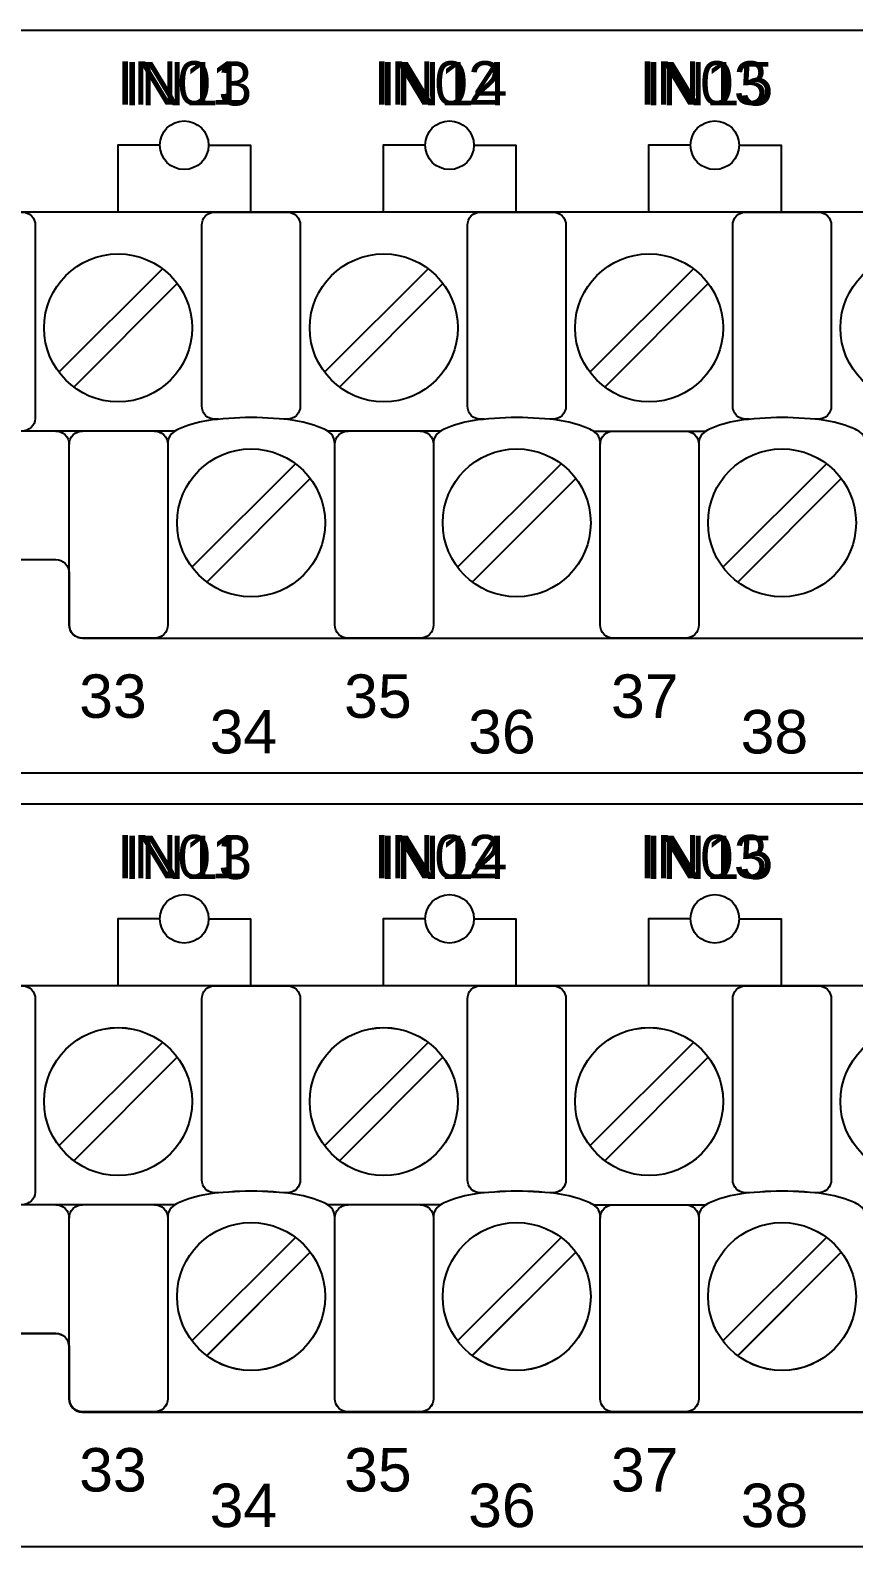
# Model space of a CAD drawing. Extents: x 1 to 47, y 1 to 34.6.
# Drawn here: x 38.675 to 40.537, y 9.106 to 12.536 of the extents above; entities that cross this region are included whole.
import ezdxf

# ---------------------------------------------------------------- set-up
doc = ezdxf.new("R2010")
doc.units = 0
doc.header["$MEASUREMENT"] = 0
for name, color, linetype in [('10_0______DWG_', 7, 'CONTINUOUS'), ('8_1__2___8__OPTOISOLATED_I', 7, 'CONTINUOUS'), ('8_2__7___8__OPTOISOLATED_I', 7, 'CONTINUOUS'), ('8_3__C___18__COMMON____6__', 7, 'CONTINUOUS'), ('8_4__D___18__COMMON____6__', 7, 'CONTINUOUS'), ('8_5__E___8__OPTOISOLATED_I', 7, 'CONTINUOUS'), ('8_6__4___18__COMMON____6__', 7, 'CONTINUOUS'), ('8_7__8___8__OPTOISOLATED_I', 7, 'CONTINUOUS'), ('9_1__0__EMPTY_IO_BOARD_POS', 7, 'CONTINUOUS'), ('9_2__2___8__OPTOISOLATED_I', 7, 'CONTINUOUS'), ('9_3__7___8__OPTOISOLATED_I', 7, 'CONTINUOUS'), ('9_4__C___18__COMMON____6__', 7, 'CONTINUOUS'), ('9_5__D___18__COMMON____6__', 7, 'CONTINUOUS'), ('9_6__E___8__OPTOISOLATED_I', 7, 'CONTINUOUS'), ('9_7__4___18__COMMON____6__', 7, 'CONTINUOUS'), ('9_8__8___8__OPTOISOLATED_I', 7, 'CONTINUOUS')]:
    doc.layers.add(name, color=color, linetype=linetype)
doc.styles.add('ARIAL', font='arial.ttf')

msp = doc.modelspace()

# ---------------------------------------------------------------- linework, layer by layer
at = {"layer": '10_0______DWG_'}
for points in [[(27.2942, 12.5363), (43.9545, 12.5363, -0.468367), (44.0044, 12.4763), (44.0044, 10.9063, -0.414132), (43.9545, 10.8563), (27.2942, 10.8563, -0.414214), (27.2442, 10.9063), (27.2442, 12.4863, -0.414287)], [(38.763, 11.3092), (38.763, 11.1912, 0.414213), (38.793, 11.1612), (43.7748, 11.1611, 0.414214), (43.8048, 11.1911), (43.8048, 11.5042), (43.8957, 11.7489, 0.480048), (43.7507, 11.9471), (43.5165, 11.9471, -0.414214), (43.4865, 11.9771), (43.4865, 12.0953, 0.414212), (43.4565, 12.1253), (43.4565, 12.1253), (38.4754, 12.1253, 0.414215), (38.4454, 12.0954), (38.4455, 11.7825), (38.3546, 11.5377, 0.47859), (38.4996, 11.3392), (38.733, 11.3392, -0.414214)], [(27.2942, 10.7863), (43.9545, 10.7863, -0.468367), (44.0044, 10.7263), (44.0044, 9.1563, -0.414132), (43.9545, 9.1063), (27.2942, 9.1063, -0.414214), (27.2442, 9.1563), (27.2442, 10.7363, -0.414287)]]:
    msp.add_lwpolyline(points, format="xyb", close=True, dxfattribs=at)
for points in [[(39.0023, 11.6299), (38.6442, 11.6299), (38.4583, 11.7197, -0.241986), (38.4454, 11.7396), (38.4454, 12.0953, -0.422157), (38.4721, 12.1252), (38.6564, 12.1253, -0.414214), (38.6864, 12.0953), (38.6864, 11.6582, -0.390527), (38.6564, 11.6299)], [(39.1007, 11.6566), (39.0928, 11.6566, -0.414214), (39.0628, 11.6866), (39.0628, 12.0953, -0.414214), (39.0928, 12.1253), (39.2557, 12.1253, -0.414214), (39.2857, 12.0953), (39.2857, 11.6866, -0.414214), (39.2557, 11.6566), (39.2488, 11.6566)], [(39.7015, 11.6566), (39.6936, 11.6566, -0.414214), (39.6636, 11.6866), (39.6636, 12.0953, -0.414214), (39.6936, 12.1253), (39.8564, 12.1253, -0.414214), (39.8864, 12.0953), (39.8864, 11.6866, -0.414214), (39.8564, 11.6566), (39.8496, 11.6566)], [(40.3015, 11.6566), (40.2936, 11.6566, -0.414214), (40.2636, 11.6866), (40.2636, 12.0953, -0.414214), (40.2936, 12.1253), (40.4564, 12.1253, -0.414214), (40.4864, 12.0953), (40.4864, 11.6866, -0.414214), (40.4564, 11.6566), (40.4496, 11.6566)], [(38.733, 11.6299, -0.414214), (38.763, 11.5999)], [(38.9558, 11.6299, -0.414214), (38.9858, 11.5999), (38.9858, 11.1912, -0.414214), (38.9558, 11.1612), (38.793, 11.1612, -0.414214), (38.763, 11.1912), (38.763, 11.5999, -0.414214), (38.793, 11.6299)], [(39.3637, 11.5999, 0.191033), (39.3552, 11.6238, 0.081668), (39.3396, 11.634, 0.0591), (39.2759, 11.6533, 0.034646), (39.1744, 11.6604, 0.03436), (39.0737, 11.6533, 0.0591), (39.01, 11.634, 0.081668), (38.9943, 11.6238, 0.191033), (38.9858, 11.5999)], [(39.5566, 11.6299, -0.414214), (39.5866, 11.5999), (39.5866, 11.1912, -0.414214), (39.5566, 11.1612), (39.3937, 11.1612, -0.414214), (39.3637, 11.1912), (39.3637, 11.5999, -0.414214), (39.3937, 11.6299)], [(39.9645, 11.5999, 0.191033), (39.956, 11.6238, 0.081668), (39.9403, 11.634, 0.0591), (39.8766, 11.6533, 0.034646), (39.7751, 11.6604, 0.03436), (39.6744, 11.6533, 0.0591), (39.6107, 11.634, 0.081668), (39.5951, 11.6238, 0.191033), (39.5866, 11.5999)], [(40.1566, 11.6299, -0.414214), (40.1866, 11.5999), (40.1866, 11.1912, -0.414214), (40.1566, 11.1612), (39.9937, 11.1612, -0.414214), (39.9637, 11.1912), (39.9637, 11.5999, -0.414214), (39.9937, 11.6299)], [(40.5645, 11.5999, 0.191033), (40.556, 11.6238, 0.081668), (40.5404, 11.634, 0.0591), (40.4766, 11.6533, 0.034646), (40.3751, 11.6604, 0.03436), (40.2744, 11.6533, 0.0591), (40.2107, 11.634, 0.081668), (40.1951, 11.6238, 0.191033), (40.1866, 11.5999)]]:
    msp.add_lwpolyline(points, format="xyb", dxfattribs=at)
for points in [[(38.9741, 11.997), (38.7399, 11.7628)], [(39.5748, 11.997), (39.3407, 11.7628)], [(40.1749, 11.997), (39.9407, 11.7628)], [(39.0075, 11.9635), (38.7733, 11.7294)], [(39.6083, 11.9635), (39.3741, 11.7294)], [(40.2083, 11.9635), (39.9741, 11.7294)], [(39.6031, 11.6299), (39.3472, 11.6299)], [(39.948, 11.6299), (40.2031, 11.6299)], [(39.2747, 11.556), (39.0406, 11.3218)], [(39.8755, 11.556), (39.6413, 11.3218)], [(40.4755, 11.556), (40.2413, 11.3218)], [(39.3082, 11.5225), (39.074, 11.2884)], [(39.9089, 11.5225), (39.6747, 11.2884)], [(40.5089, 11.5225), (40.2748, 11.2884)]]:
    msp.add_lwpolyline(points, dxfattribs=at)
for centre in [(38.8737, 11.8632), (39.4745, 11.8632), (40.0745, 11.8632), (40.6745, 11.8632), (39.1744, 11.4222), (39.7751, 11.4222), (40.3751, 11.4222)]:
    msp.add_circle(centre, 0.1673, dxfattribs=at)
at = {"layer": '8_1__2___8__OPTOISOLATED_I'}
for points in [[(38.9681, 12.2765), (38.8732, 12.2765), (38.8732, 12.1253)], [(39.0781, 12.2765), (39.1732, 12.2765), (39.1732, 12.1253)], [(39.5681, 12.2765), (39.4732, 12.2765), (39.4732, 12.1253)], [(39.6781, 12.2765), (39.7732, 12.2765), (39.7732, 12.1253)], [(40.1681, 12.2765), (40.0732, 12.2765), (40.0732, 12.1253)], [(40.2781, 12.2765), (40.3732, 12.2765), (40.3732, 12.1253)]]:
    msp.add_lwpolyline(points, dxfattribs=at)
for centre in [(39.0231, 12.2765), (39.6231, 12.2765), (40.2231, 12.2765)]:
    msp.add_circle(centre, 0.055, dxfattribs=at)
at = {"layer": '8_2__7___8__OPTOISOLATED_I'}
for points in [[(38.9681, 12.2765), (38.8731, 12.2765), (38.8731, 12.1253)], [(39.0781, 12.2765), (39.1731, 12.2765), (39.1731, 12.1253)], [(39.5681, 12.2765), (39.4731, 12.2765), (39.4731, 12.1253)], [(39.6781, 12.2765), (39.7731, 12.2765), (39.7731, 12.1253)], [(40.1681, 12.2765), (40.0731, 12.2765), (40.0731, 12.1253)], [(40.2781, 12.2765), (40.3731, 12.2765), (40.3731, 12.1253)]]:
    msp.add_lwpolyline(points, dxfattribs=at)
for centre in [(39.0231, 12.2765), (39.6231, 12.2765), (40.2231, 12.2765)]:
    msp.add_circle(centre, 0.055, dxfattribs=at)
at = {"layer": '8_3__C___18__COMMON____6__'}
for points in [[(38.9681, 12.2765), (38.8731, 12.2765), (38.8731, 12.1253)], [(39.0781, 12.2765), (39.1731, 12.2765), (39.1731, 12.1253)], [(39.5681, 12.2765), (39.4731, 12.2765), (39.4731, 12.1253)], [(39.6781, 12.2765), (39.7731, 12.2765), (39.7731, 12.1253)], [(40.1681, 12.2765), (40.0731, 12.2765), (40.0731, 12.1253)], [(40.2781, 12.2765), (40.3731, 12.2765), (40.3731, 12.1253)]]:
    msp.add_lwpolyline(points, dxfattribs=at)
for centre in [(39.0231, 12.2765), (39.6231, 12.2765), (40.2231, 12.2765)]:
    msp.add_circle(centre, 0.055, dxfattribs=at)
at = {"layer": '8_4__D___18__COMMON____6__'}
for points in [[(38.9681, 12.2765), (38.8731, 12.2765), (38.8731, 12.1253)], [(39.0781, 12.2765), (39.1731, 12.2765), (39.1731, 12.1253)], [(39.5681, 12.2765), (39.4731, 12.2765), (39.4731, 12.1253)], [(39.6781, 12.2765), (39.7731, 12.2765), (39.7731, 12.1253)], [(40.1681, 12.2765), (40.0731, 12.2765), (40.0731, 12.1253)], [(40.2781, 12.2765), (40.3731, 12.2765), (40.3731, 12.1253)]]:
    msp.add_lwpolyline(points, dxfattribs=at)
for centre in [(39.0231, 12.2765), (39.6231, 12.2765), (40.2231, 12.2765)]:
    msp.add_circle(centre, 0.055, dxfattribs=at)
at = {"layer": '8_5__E___8__OPTOISOLATED_I'}
for points in [[(38.9681, 12.2765), (38.8731, 12.2765), (38.8731, 12.1253)], [(39.0781, 12.2765), (39.1731, 12.2765), (39.1731, 12.1253)], [(39.5681, 12.2765), (39.4731, 12.2765), (39.4731, 12.1253)], [(39.6781, 12.2765), (39.7731, 12.2765), (39.7731, 12.1253)], [(40.1681, 12.2765), (40.0731, 12.2765), (40.0731, 12.1253)], [(40.2781, 12.2765), (40.3731, 12.2765), (40.3731, 12.1253)]]:
    msp.add_lwpolyline(points, dxfattribs=at)
for centre in [(39.0231, 12.2765), (39.6231, 12.2765), (40.2231, 12.2765)]:
    msp.add_circle(centre, 0.055, dxfattribs=at)
at = {"layer": '8_6__4___18__COMMON____6__'}
for points in [[(38.9681, 12.2765), (38.8732, 12.2765), (38.8732, 12.1253)], [(39.0781, 12.2765), (39.1732, 12.2765), (39.1732, 12.1253)], [(39.5681, 12.2765), (39.4732, 12.2765), (39.4732, 12.1253)], [(39.6781, 12.2765), (39.7732, 12.2765), (39.7732, 12.1253)], [(40.1681, 12.2765), (40.0732, 12.2765), (40.0732, 12.1253)], [(40.2781, 12.2765), (40.3732, 12.2765), (40.3732, 12.1253)]]:
    msp.add_lwpolyline(points, dxfattribs=at)
for centre in [(39.0231, 12.2765), (39.6231, 12.2765), (40.2231, 12.2765)]:
    msp.add_circle(centre, 0.055, dxfattribs=at)
at = {"layer": '8_7__8___8__OPTOISOLATED_I'}
for points in [[(38.9681, 12.2765), (38.8731, 12.2765), (38.8731, 12.1253)], [(39.0781, 12.2765), (39.1731, 12.2765), (39.1731, 12.1253)], [(39.5681, 12.2765), (39.4731, 12.2765), (39.4731, 12.1253)], [(39.6781, 12.2765), (39.7731, 12.2765), (39.7731, 12.1253)], [(40.1681, 12.2765), (40.0731, 12.2765), (40.0731, 12.1253)], [(40.2781, 12.2765), (40.3731, 12.2765), (40.3731, 12.1253)]]:
    msp.add_lwpolyline(points, dxfattribs=at)
for centre in [(39.0231, 12.2765), (39.6231, 12.2765), (40.2231, 12.2765)]:
    msp.add_circle(centre, 0.055, dxfattribs=at)
at = {"layer": '9_1__0__EMPTY_IO_BOARD_POS'}
msp.add_lwpolyline([(38.7624, 9.5588), (38.7624, 9.4408, 0.414213), (38.7924, 9.4108), (43.7743, 9.4108, 0.414214), (43.8043, 9.4408), (43.8043, 9.7538), (43.8952, 9.9986, 0.480048), (43.7501, 10.1968), (43.5159, 10.1968, -0.414214), (43.4859, 10.2268), (43.4859, 10.3449, 0.414212), (43.4559, 10.3749), (43.4559, 10.375), (38.4749, 10.375, 0.414215), (38.4449, 10.345), (38.445, 10.0321), (38.354, 9.7874, 0.47859), (38.4991, 9.5888), (38.7324, 9.5888, -0.414214)], format="xyb", close=True, dxfattribs=at)
at = {"layer": '9_2__2___8__OPTOISOLATED_I'}
for points in [[(38.9681, 10.5265), (38.8732, 10.5265), (38.8732, 10.3753)], [(39.0781, 10.5265), (39.1732, 10.5265), (39.1732, 10.3753)], [(39.5681, 10.5265), (39.4732, 10.5265), (39.4732, 10.3753)], [(39.6781, 10.5265), (39.7732, 10.5265), (39.7732, 10.3753)], [(40.1681, 10.5265), (40.0732, 10.5265), (40.0732, 10.3753)], [(40.2781, 10.5265), (40.3732, 10.5265), (40.3732, 10.3753)], [(38.9741, 10.247), (38.7399, 10.0128)], [(39.5748, 10.247), (39.3407, 10.0128)], [(40.1749, 10.247), (39.9407, 10.0128)], [(39.0075, 10.2135), (38.7733, 9.9794)], [(39.6083, 10.2135), (39.3741, 9.9794)], [(40.2083, 10.2135), (39.9741, 9.9794)], [(39.6031, 9.8799), (39.3472, 9.8799)], [(39.948, 9.8799), (40.2031, 9.8799)], [(39.2747, 9.806), (39.0406, 9.5718)], [(39.8755, 9.806), (39.6413, 9.5718)], [(40.4755, 9.806), (40.2413, 9.5718)], [(39.3082, 9.7725), (39.074, 9.5384)], [(39.9089, 9.7725), (39.6747, 9.5384)], [(40.5089, 9.7725), (40.2748, 9.5384)]]:
    msp.add_lwpolyline(points, dxfattribs=at)
msp.add_lwpolyline([(38.763, 9.5592), (38.763, 9.4412, 0.414213), (38.793, 9.4112), (43.7748, 9.4111, 0.414214), (43.8048, 9.4411), (43.8048, 9.7542), (43.8957, 9.9989, 0.480048), (43.7507, 10.1971), (43.5165, 10.1971, -0.414214), (43.4865, 10.2271), (43.4865, 10.3453, 0.414212), (43.4565, 10.3753), (43.4565, 10.3753), (38.4754, 10.3753, 0.414215), (38.4454, 10.3454), (38.4455, 10.0325), (38.3546, 9.7877, 0.47859), (38.4996, 9.5892), (38.733, 9.5892, -0.414214)], format="xyb", close=True, dxfattribs=at)
for points in [[(39.0023, 9.8799), (38.6442, 9.8799), (38.4583, 9.9697, -0.241986), (38.4454, 9.9896), (38.4454, 10.3453, -0.422157), (38.4721, 10.3752), (38.6564, 10.3753, -0.414214), (38.6864, 10.3453), (38.6864, 9.9082, -0.390527), (38.6564, 9.8799)], [(39.1007, 9.9066), (39.0928, 9.9066, -0.414214), (39.0628, 9.9366), (39.0628, 10.3453, -0.414214), (39.0928, 10.3753), (39.2557, 10.3753, -0.414214), (39.2857, 10.3453), (39.2857, 9.9366, -0.414214), (39.2557, 9.9066), (39.2488, 9.9066)], [(39.7015, 9.9066), (39.6936, 9.9066, -0.414214), (39.6636, 9.9366), (39.6636, 10.3453, -0.414214), (39.6936, 10.3753), (39.8564, 10.3753, -0.414214), (39.8864, 10.3453), (39.8864, 9.9366, -0.414214), (39.8564, 9.9066), (39.8496, 9.9066)], [(40.3015, 9.9066), (40.2936, 9.9066, -0.414214), (40.2636, 9.9366), (40.2636, 10.3453, -0.414214), (40.2936, 10.3753), (40.4564, 10.3753, -0.414214), (40.4864, 10.3453), (40.4864, 9.9366, -0.414214), (40.4564, 9.9066), (40.4496, 9.9066)], [(38.733, 9.8799, -0.414214), (38.763, 9.8499)], [(38.9558, 9.8799, -0.414214), (38.9858, 9.8499), (38.9858, 9.4412, -0.414214), (38.9558, 9.4112), (38.793, 9.4112, -0.414214), (38.763, 9.4412), (38.763, 9.8499, -0.414214), (38.793, 9.8799)], [(39.3637, 9.8499, 0.191033), (39.3552, 9.8738, 0.081668), (39.3396, 9.884, 0.0591), (39.2759, 9.9033, 0.034646), (39.1744, 9.9104, 0.03436), (39.0737, 9.9033, 0.0591), (39.01, 9.884, 0.081668), (38.9943, 9.8738, 0.191033), (38.9858, 9.8499)], [(39.5566, 9.8799, -0.414214), (39.5866, 9.8499), (39.5866, 9.4412, -0.414214), (39.5566, 9.4112), (39.3937, 9.4112, -0.414214), (39.3637, 9.4412), (39.3637, 9.8499, -0.414214), (39.3937, 9.8799)], [(39.9645, 9.8499, 0.191033), (39.956, 9.8738, 0.081668), (39.9403, 9.884, 0.0591), (39.8766, 9.9033, 0.034646), (39.7751, 9.9104, 0.03436), (39.6744, 9.9033, 0.0591), (39.6107, 9.884, 0.081668), (39.5951, 9.8738, 0.191033), (39.5866, 9.8499)], [(40.1566, 9.8799, -0.414214), (40.1866, 9.8499), (40.1866, 9.4412, -0.414214), (40.1566, 9.4112), (39.9937, 9.4112, -0.414214), (39.9637, 9.4412), (39.9637, 9.8499, -0.414214), (39.9937, 9.8799)], [(40.5645, 9.8499, 0.191033), (40.556, 9.8738, 0.081668), (40.5404, 9.884, 0.0591), (40.4766, 9.9033, 0.034646), (40.3751, 9.9104, 0.03436), (40.2744, 9.9033, 0.0591), (40.2107, 9.884, 0.081668), (40.1951, 9.8738, 0.191033), (40.1866, 9.8499)]]:
    msp.add_lwpolyline(points, format="xyb", dxfattribs=at)
for centre, radius in [((39.0231, 10.5265), 0.055), ((39.6231, 10.5265), 0.055), ((40.2231, 10.5265), 0.055), ((38.8737, 10.1132), 0.1673), ((39.4745, 10.1132), 0.1673), ((40.0745, 10.1132), 0.1673), ((40.6745, 10.1132), 0.1673), ((39.1744, 9.6722), 0.1673), ((39.7751, 9.6722), 0.1673), ((40.3751, 9.6722), 0.1673)]:
    msp.add_circle(centre, radius, dxfattribs=at)
at = {"layer": '9_3__7___8__OPTOISOLATED_I'}
for points in [[(38.9681, 10.5265), (38.8731, 10.5265), (38.8731, 10.3753)], [(39.0781, 10.5265), (39.1731, 10.5265), (39.1731, 10.3753)], [(39.5681, 10.5265), (39.4731, 10.5265), (39.4731, 10.3753)], [(39.6781, 10.5265), (39.7731, 10.5265), (39.7731, 10.3753)], [(40.1681, 10.5265), (40.0731, 10.5265), (40.0731, 10.3753)], [(40.2781, 10.5265), (40.3731, 10.5265), (40.3731, 10.3753)], [(38.9741, 10.247), (38.7399, 10.0128)], [(39.5748, 10.247), (39.3407, 10.0128)], [(40.1749, 10.247), (39.9407, 10.0128)], [(39.0075, 10.2135), (38.7733, 9.9794)], [(39.6083, 10.2135), (39.3741, 9.9794)], [(40.2083, 10.2135), (39.9741, 9.9794)], [(39.6031, 9.8799), (39.3472, 9.8799)], [(39.948, 9.8799), (40.2031, 9.8799)], [(39.2747, 9.806), (39.0406, 9.5718)], [(39.8755, 9.806), (39.6413, 9.5718)], [(40.4755, 9.806), (40.2413, 9.5718)], [(39.3082, 9.7725), (39.074, 9.5384)], [(39.9089, 9.7725), (39.6747, 9.5384)], [(40.5089, 9.7725), (40.2748, 9.5384)]]:
    msp.add_lwpolyline(points, dxfattribs=at)
msp.add_lwpolyline([(38.763, 9.5592), (38.763, 9.4412, 0.414213), (38.793, 9.4112), (43.7748, 9.4111, 0.414214), (43.8048, 9.4411), (43.8048, 9.7542), (43.8957, 9.9989, 0.480048), (43.7507, 10.1971), (43.5165, 10.1971, -0.414214), (43.4865, 10.2271), (43.4865, 10.3453, 0.414212), (43.4565, 10.3753), (43.4565, 10.3753), (38.4754, 10.3753, 0.414215), (38.4454, 10.3454), (38.4455, 10.0325), (38.3546, 9.7877, 0.47859), (38.4996, 9.5892), (38.733, 9.5892, -0.414214)], format="xyb", close=True, dxfattribs=at)
for points in [[(39.0023, 9.8799), (38.6442, 9.8799), (38.4583, 9.9697, -0.241986), (38.4454, 9.9896), (38.4454, 10.3453, -0.422157), (38.4721, 10.3752), (38.6564, 10.3753, -0.414214), (38.6864, 10.3453), (38.6864, 9.9082, -0.390527), (38.6564, 9.8799)], [(39.1007, 9.9066), (39.0928, 9.9066, -0.414214), (39.0628, 9.9366), (39.0628, 10.3453, -0.414214), (39.0928, 10.3753), (39.2557, 10.3753, -0.414214), (39.2857, 10.3453), (39.2857, 9.9366, -0.414214), (39.2557, 9.9066), (39.2488, 9.9066)], [(39.7015, 9.9066), (39.6936, 9.9066, -0.414214), (39.6636, 9.9366), (39.6636, 10.3453, -0.414214), (39.6936, 10.3753), (39.8564, 10.3753, -0.414214), (39.8864, 10.3453), (39.8864, 9.9366, -0.414214), (39.8564, 9.9066), (39.8496, 9.9066)], [(40.3015, 9.9066), (40.2936, 9.9066, -0.414214), (40.2636, 9.9366), (40.2636, 10.3453, -0.414214), (40.2936, 10.3753), (40.4564, 10.3753, -0.414214), (40.4864, 10.3453), (40.4864, 9.9366, -0.414214), (40.4564, 9.9066), (40.4496, 9.9066)], [(38.733, 9.8799, -0.414214), (38.763, 9.8499)], [(38.9558, 9.8799, -0.414214), (38.9858, 9.8499), (38.9858, 9.4412, -0.414214), (38.9558, 9.4112), (38.793, 9.4112, -0.414214), (38.763, 9.4412), (38.763, 9.8499, -0.414214), (38.793, 9.8799)], [(39.3637, 9.8499, 0.191033), (39.3552, 9.8738, 0.081668), (39.3396, 9.884, 0.0591), (39.2759, 9.9033, 0.034646), (39.1744, 9.9104, 0.03436), (39.0737, 9.9033, 0.0591), (39.01, 9.884, 0.081668), (38.9943, 9.8738, 0.191033), (38.9858, 9.8499)], [(39.5566, 9.8799, -0.414214), (39.5866, 9.8499), (39.5866, 9.4412, -0.414214), (39.5566, 9.4112), (39.3937, 9.4112, -0.414214), (39.3637, 9.4412), (39.3637, 9.8499, -0.414214), (39.3937, 9.8799)], [(39.9645, 9.8499, 0.191033), (39.956, 9.8738, 0.081668), (39.9403, 9.884, 0.0591), (39.8766, 9.9033, 0.034646), (39.7751, 9.9104, 0.03436), (39.6744, 9.9033, 0.0591), (39.6107, 9.884, 0.081668), (39.5951, 9.8738, 0.191033), (39.5866, 9.8499)], [(40.1566, 9.8799, -0.414214), (40.1866, 9.8499), (40.1866, 9.4412, -0.414214), (40.1566, 9.4112), (39.9937, 9.4112, -0.414214), (39.9637, 9.4412), (39.9637, 9.8499, -0.414214), (39.9937, 9.8799)], [(40.5645, 9.8499, 0.191033), (40.556, 9.8738, 0.081668), (40.5404, 9.884, 0.0591), (40.4766, 9.9033, 0.034646), (40.3751, 9.9104, 0.03436), (40.2744, 9.9033, 0.0591), (40.2107, 9.884, 0.081668), (40.1951, 9.8738, 0.191033), (40.1866, 9.8499)]]:
    msp.add_lwpolyline(points, format="xyb", dxfattribs=at)
for centre, radius in [((39.0231, 10.5265), 0.055), ((39.6231, 10.5265), 0.055), ((40.2231, 10.5265), 0.055), ((38.8737, 10.1132), 0.1673), ((39.4745, 10.1132), 0.1673), ((40.0745, 10.1132), 0.1673), ((40.6745, 10.1132), 0.1673), ((39.1744, 9.6722), 0.1673), ((39.7751, 9.6722), 0.1673), ((40.3751, 9.6722), 0.1673)]:
    msp.add_circle(centre, radius, dxfattribs=at)
at = {"layer": '9_4__C___18__COMMON____6__'}
for points in [[(38.9681, 10.5265), (38.8731, 10.5265), (38.8731, 10.3753)], [(39.0781, 10.5265), (39.1731, 10.5265), (39.1731, 10.3753)], [(39.5681, 10.5265), (39.4731, 10.5265), (39.4731, 10.3753)], [(39.6781, 10.5265), (39.7731, 10.5265), (39.7731, 10.3753)], [(40.1681, 10.5265), (40.0731, 10.5265), (40.0731, 10.3753)], [(40.2781, 10.5265), (40.3731, 10.5265), (40.3731, 10.3753)], [(38.9741, 10.247), (38.7399, 10.0128)], [(39.5748, 10.247), (39.3407, 10.0128)], [(40.1749, 10.247), (39.9407, 10.0128)], [(39.0075, 10.2135), (38.7733, 9.9794)], [(39.6083, 10.2135), (39.3741, 9.9794)], [(40.2083, 10.2135), (39.9741, 9.9794)], [(39.6031, 9.8799), (39.3472, 9.8799)], [(39.948, 9.8799), (40.2031, 9.8799)], [(39.2747, 9.806), (39.0406, 9.5718)], [(39.8755, 9.806), (39.6413, 9.5718)], [(40.4755, 9.806), (40.2413, 9.5718)], [(39.3082, 9.7725), (39.074, 9.5384)], [(39.9089, 9.7725), (39.6747, 9.5384)], [(40.5089, 9.7725), (40.2748, 9.5384)]]:
    msp.add_lwpolyline(points, dxfattribs=at)
msp.add_lwpolyline([(38.763, 9.5592), (38.763, 9.4412, 0.414213), (38.793, 9.4112), (43.7748, 9.4111, 0.414214), (43.8048, 9.4411), (43.8048, 9.7542), (43.8957, 9.9989, 0.480048), (43.7507, 10.1971), (43.5165, 10.1971, -0.414214), (43.4865, 10.2271), (43.4865, 10.3453, 0.414212), (43.4565, 10.3753), (43.4565, 10.3753), (38.4754, 10.3753, 0.414215), (38.4454, 10.3454), (38.4455, 10.0325), (38.3546, 9.7877, 0.47859), (38.4996, 9.5892), (38.733, 9.5892, -0.414214)], format="xyb", close=True, dxfattribs=at)
for points in [[(39.0023, 9.8799), (38.6442, 9.8799), (38.4583, 9.9697, -0.241986), (38.4454, 9.9896), (38.4454, 10.3453, -0.422157), (38.4721, 10.3752), (38.6564, 10.3753, -0.414214), (38.6864, 10.3453), (38.6864, 9.9082, -0.390527), (38.6564, 9.8799)], [(39.1007, 9.9066), (39.0928, 9.9066, -0.414214), (39.0628, 9.9366), (39.0628, 10.3453, -0.414214), (39.0928, 10.3753), (39.2557, 10.3753, -0.414214), (39.2857, 10.3453), (39.2857, 9.9366, -0.414214), (39.2557, 9.9066), (39.2488, 9.9066)], [(39.7015, 9.9066), (39.6936, 9.9066, -0.414214), (39.6636, 9.9366), (39.6636, 10.3453, -0.414214), (39.6936, 10.3753), (39.8564, 10.3753, -0.414214), (39.8864, 10.3453), (39.8864, 9.9366, -0.414214), (39.8564, 9.9066), (39.8496, 9.9066)], [(40.3015, 9.9066), (40.2936, 9.9066, -0.414214), (40.2636, 9.9366), (40.2636, 10.3453, -0.414214), (40.2936, 10.3753), (40.4564, 10.3753, -0.414214), (40.4864, 10.3453), (40.4864, 9.9366, -0.414214), (40.4564, 9.9066), (40.4496, 9.9066)], [(38.733, 9.8799, -0.414214), (38.763, 9.8499)], [(38.9558, 9.8799, -0.414214), (38.9858, 9.8499), (38.9858, 9.4412, -0.414214), (38.9558, 9.4112), (38.793, 9.4112, -0.414214), (38.763, 9.4412), (38.763, 9.8499, -0.414214), (38.793, 9.8799)], [(39.3637, 9.8499, 0.191033), (39.3552, 9.8738, 0.081668), (39.3396, 9.884, 0.0591), (39.2759, 9.9033, 0.034646), (39.1744, 9.9104, 0.03436), (39.0737, 9.9033, 0.0591), (39.01, 9.884, 0.081668), (38.9943, 9.8738, 0.191033), (38.9858, 9.8499)], [(39.5566, 9.8799, -0.414214), (39.5866, 9.8499), (39.5866, 9.4412, -0.414214), (39.5566, 9.4112), (39.3937, 9.4112, -0.414214), (39.3637, 9.4412), (39.3637, 9.8499, -0.414214), (39.3937, 9.8799)], [(39.9645, 9.8499, 0.191033), (39.956, 9.8738, 0.081668), (39.9403, 9.884, 0.0591), (39.8766, 9.9033, 0.034646), (39.7751, 9.9104, 0.03436), (39.6744, 9.9033, 0.0591), (39.6107, 9.884, 0.081668), (39.5951, 9.8738, 0.191033), (39.5866, 9.8499)], [(40.1566, 9.8799, -0.414214), (40.1866, 9.8499), (40.1866, 9.4412, -0.414214), (40.1566, 9.4112), (39.9937, 9.4112, -0.414214), (39.9637, 9.4412), (39.9637, 9.8499, -0.414214), (39.9937, 9.8799)], [(40.5645, 9.8499, 0.191033), (40.556, 9.8738, 0.081668), (40.5404, 9.884, 0.0591), (40.4766, 9.9033, 0.034646), (40.3751, 9.9104, 0.03436), (40.2744, 9.9033, 0.0591), (40.2107, 9.884, 0.081668), (40.1951, 9.8738, 0.191033), (40.1866, 9.8499)]]:
    msp.add_lwpolyline(points, format="xyb", dxfattribs=at)
for centre, radius in [((39.0231, 10.5265), 0.055), ((39.6231, 10.5265), 0.055), ((40.2231, 10.5265), 0.055), ((38.8737, 10.1132), 0.1673), ((39.4745, 10.1132), 0.1673), ((40.0745, 10.1132), 0.1673), ((40.6745, 10.1132), 0.1673), ((39.1744, 9.6722), 0.1673), ((39.7751, 9.6722), 0.1673), ((40.3751, 9.6722), 0.1673)]:
    msp.add_circle(centre, radius, dxfattribs=at)
at = {"layer": '9_5__D___18__COMMON____6__'}
for points in [[(38.9681, 10.5265), (38.8731, 10.5265), (38.8731, 10.3753)], [(39.0781, 10.5265), (39.1731, 10.5265), (39.1731, 10.3753)], [(39.5681, 10.5265), (39.4731, 10.5265), (39.4731, 10.3753)], [(39.6781, 10.5265), (39.7731, 10.5265), (39.7731, 10.3753)], [(40.1681, 10.5265), (40.0731, 10.5265), (40.0731, 10.3753)], [(40.2781, 10.5265), (40.3731, 10.5265), (40.3731, 10.3753)], [(38.9741, 10.247), (38.7399, 10.0128)], [(39.5748, 10.247), (39.3407, 10.0128)], [(40.1749, 10.247), (39.9407, 10.0128)], [(39.0075, 10.2135), (38.7733, 9.9794)], [(39.6083, 10.2135), (39.3741, 9.9794)], [(40.2083, 10.2135), (39.9741, 9.9794)], [(39.6031, 9.8799), (39.3472, 9.8799)], [(39.948, 9.8799), (40.2031, 9.8799)], [(39.2747, 9.806), (39.0406, 9.5718)], [(39.8755, 9.806), (39.6413, 9.5718)], [(40.4755, 9.806), (40.2413, 9.5718)], [(39.3082, 9.7725), (39.074, 9.5384)], [(39.9089, 9.7725), (39.6747, 9.5384)], [(40.5089, 9.7725), (40.2748, 9.5384)]]:
    msp.add_lwpolyline(points, dxfattribs=at)
msp.add_lwpolyline([(38.763, 9.5592), (38.763, 9.4412, 0.414213), (38.793, 9.4112), (43.7748, 9.4111, 0.414214), (43.8048, 9.4411), (43.8048, 9.7542), (43.8957, 9.9989, 0.480048), (43.7507, 10.1971), (43.5165, 10.1971, -0.414214), (43.4865, 10.2271), (43.4865, 10.3453, 0.414212), (43.4565, 10.3753), (43.4565, 10.3753), (38.4754, 10.3753, 0.414215), (38.4454, 10.3454), (38.4455, 10.0325), (38.3546, 9.7877, 0.47859), (38.4996, 9.5892), (38.733, 9.5892, -0.414214)], format="xyb", close=True, dxfattribs=at)
for points in [[(39.0023, 9.8799), (38.6442, 9.8799), (38.4583, 9.9697, -0.241986), (38.4454, 9.9896), (38.4454, 10.3453, -0.422157), (38.4721, 10.3752), (38.6564, 10.3753, -0.414214), (38.6864, 10.3453), (38.6864, 9.9082, -0.390527), (38.6564, 9.8799)], [(39.1007, 9.9066), (39.0928, 9.9066, -0.414214), (39.0628, 9.9366), (39.0628, 10.3453, -0.414214), (39.0928, 10.3753), (39.2557, 10.3753, -0.414214), (39.2857, 10.3453), (39.2857, 9.9366, -0.414214), (39.2557, 9.9066), (39.2488, 9.9066)], [(39.7015, 9.9066), (39.6936, 9.9066, -0.414214), (39.6636, 9.9366), (39.6636, 10.3453, -0.414214), (39.6936, 10.3753), (39.8564, 10.3753, -0.414214), (39.8864, 10.3453), (39.8864, 9.9366, -0.414214), (39.8564, 9.9066), (39.8496, 9.9066)], [(40.3015, 9.9066), (40.2936, 9.9066, -0.414214), (40.2636, 9.9366), (40.2636, 10.3453, -0.414214), (40.2936, 10.3753), (40.4564, 10.3753, -0.414214), (40.4864, 10.3453), (40.4864, 9.9366, -0.414214), (40.4564, 9.9066), (40.4496, 9.9066)], [(38.733, 9.8799, -0.414214), (38.763, 9.8499)], [(38.9558, 9.8799, -0.414214), (38.9858, 9.8499), (38.9858, 9.4412, -0.414214), (38.9558, 9.4112), (38.793, 9.4112, -0.414214), (38.763, 9.4412), (38.763, 9.8499, -0.414214), (38.793, 9.8799)], [(39.3637, 9.8499, 0.191033), (39.3552, 9.8738, 0.081668), (39.3396, 9.884, 0.0591), (39.2759, 9.9033, 0.034646), (39.1744, 9.9104, 0.03436), (39.0737, 9.9033, 0.0591), (39.01, 9.884, 0.081668), (38.9943, 9.8738, 0.191033), (38.9858, 9.8499)], [(39.5566, 9.8799, -0.414214), (39.5866, 9.8499), (39.5866, 9.4412, -0.414214), (39.5566, 9.4112), (39.3937, 9.4112, -0.414214), (39.3637, 9.4412), (39.3637, 9.8499, -0.414214), (39.3937, 9.8799)], [(39.9645, 9.8499, 0.191033), (39.956, 9.8738, 0.081668), (39.9403, 9.884, 0.0591), (39.8766, 9.9033, 0.034646), (39.7751, 9.9104, 0.03436), (39.6744, 9.9033, 0.0591), (39.6107, 9.884, 0.081668), (39.5951, 9.8738, 0.191033), (39.5866, 9.8499)], [(40.1566, 9.8799, -0.414214), (40.1866, 9.8499), (40.1866, 9.4412, -0.414214), (40.1566, 9.4112), (39.9937, 9.4112, -0.414214), (39.9637, 9.4412), (39.9637, 9.8499, -0.414214), (39.9937, 9.8799)], [(40.5645, 9.8499, 0.191033), (40.556, 9.8738, 0.081668), (40.5404, 9.884, 0.0591), (40.4766, 9.9033, 0.034646), (40.3751, 9.9104, 0.03436), (40.2744, 9.9033, 0.0591), (40.2107, 9.884, 0.081668), (40.1951, 9.8738, 0.191033), (40.1866, 9.8499)]]:
    msp.add_lwpolyline(points, format="xyb", dxfattribs=at)
for centre, radius in [((39.0231, 10.5265), 0.055), ((39.6231, 10.5265), 0.055), ((40.2231, 10.5265), 0.055), ((38.8737, 10.1132), 0.1673), ((39.4745, 10.1132), 0.1673), ((40.0745, 10.1132), 0.1673), ((40.6745, 10.1132), 0.1673), ((39.1744, 9.6722), 0.1673), ((39.7751, 9.6722), 0.1673), ((40.3751, 9.6722), 0.1673)]:
    msp.add_circle(centre, radius, dxfattribs=at)
at = {"layer": '9_6__E___8__OPTOISOLATED_I'}
for points in [[(38.9681, 10.5265), (38.8731, 10.5265), (38.8731, 10.3753)], [(39.0781, 10.5265), (39.1731, 10.5265), (39.1731, 10.3753)], [(39.5681, 10.5265), (39.4731, 10.5265), (39.4731, 10.3753)], [(39.6781, 10.5265), (39.7731, 10.5265), (39.7731, 10.3753)], [(40.1681, 10.5265), (40.0731, 10.5265), (40.0731, 10.3753)], [(40.2781, 10.5265), (40.3731, 10.5265), (40.3731, 10.3753)], [(38.9741, 10.247), (38.7399, 10.0128)], [(39.5748, 10.247), (39.3407, 10.0128)], [(40.1749, 10.247), (39.9407, 10.0128)], [(39.0075, 10.2135), (38.7733, 9.9794)], [(39.6083, 10.2135), (39.3741, 9.9794)], [(40.2083, 10.2135), (39.9741, 9.9794)], [(39.6031, 9.8799), (39.3472, 9.8799)], [(39.948, 9.8799), (40.2031, 9.8799)], [(39.2747, 9.806), (39.0406, 9.5718)], [(39.8755, 9.806), (39.6413, 9.5718)], [(40.4755, 9.806), (40.2413, 9.5718)], [(39.3082, 9.7725), (39.074, 9.5384)], [(39.9089, 9.7725), (39.6747, 9.5384)], [(40.5089, 9.7725), (40.2748, 9.5384)]]:
    msp.add_lwpolyline(points, dxfattribs=at)
msp.add_lwpolyline([(38.763, 9.5592), (38.763, 9.4412, 0.414213), (38.793, 9.4112), (43.7748, 9.4111, 0.414214), (43.8048, 9.4411), (43.8048, 9.7542), (43.8957, 9.9989, 0.480048), (43.7507, 10.1971), (43.5165, 10.1971, -0.414214), (43.4865, 10.2271), (43.4865, 10.3453, 0.414212), (43.4565, 10.3753), (43.4565, 10.3753), (38.4754, 10.3753, 0.414215), (38.4454, 10.3454), (38.4455, 10.0325), (38.3546, 9.7877, 0.47859), (38.4996, 9.5892), (38.733, 9.5892, -0.414214)], format="xyb", close=True, dxfattribs=at)
for points in [[(39.0023, 9.8799), (38.6442, 9.8799), (38.4583, 9.9697, -0.241986), (38.4454, 9.9896), (38.4454, 10.3453, -0.422157), (38.4721, 10.3752), (38.6564, 10.3753, -0.414214), (38.6864, 10.3453), (38.6864, 9.9082, -0.390527), (38.6564, 9.8799)], [(39.1007, 9.9066), (39.0928, 9.9066, -0.414214), (39.0628, 9.9366), (39.0628, 10.3453, -0.414214), (39.0928, 10.3753), (39.2557, 10.3753, -0.414214), (39.2857, 10.3453), (39.2857, 9.9366, -0.414214), (39.2557, 9.9066), (39.2488, 9.9066)], [(39.7015, 9.9066), (39.6936, 9.9066, -0.414214), (39.6636, 9.9366), (39.6636, 10.3453, -0.414214), (39.6936, 10.3753), (39.8564, 10.3753, -0.414214), (39.8864, 10.3453), (39.8864, 9.9366, -0.414214), (39.8564, 9.9066), (39.8496, 9.9066)], [(40.3015, 9.9066), (40.2936, 9.9066, -0.414214), (40.2636, 9.9366), (40.2636, 10.3453, -0.414214), (40.2936, 10.3753), (40.4564, 10.3753, -0.414214), (40.4864, 10.3453), (40.4864, 9.9366, -0.414214), (40.4564, 9.9066), (40.4496, 9.9066)], [(38.733, 9.8799, -0.414214), (38.763, 9.8499)], [(38.9558, 9.8799, -0.414214), (38.9858, 9.8499), (38.9858, 9.4412, -0.414214), (38.9558, 9.4112), (38.793, 9.4112, -0.414214), (38.763, 9.4412), (38.763, 9.8499, -0.414214), (38.793, 9.8799)], [(39.3637, 9.8499, 0.191033), (39.3552, 9.8738, 0.081668), (39.3396, 9.884, 0.0591), (39.2759, 9.9033, 0.034646), (39.1744, 9.9104, 0.03436), (39.0737, 9.9033, 0.0591), (39.01, 9.884, 0.081668), (38.9943, 9.8738, 0.191033), (38.9858, 9.8499)], [(39.5566, 9.8799, -0.414214), (39.5866, 9.8499), (39.5866, 9.4412, -0.414214), (39.5566, 9.4112), (39.3937, 9.4112, -0.414214), (39.3637, 9.4412), (39.3637, 9.8499, -0.414214), (39.3937, 9.8799)], [(39.9645, 9.8499, 0.191033), (39.956, 9.8738, 0.081668), (39.9403, 9.884, 0.0591), (39.8766, 9.9033, 0.034646), (39.7751, 9.9104, 0.03436), (39.6744, 9.9033, 0.0591), (39.6107, 9.884, 0.081668), (39.5951, 9.8738, 0.191033), (39.5866, 9.8499)], [(40.1566, 9.8799, -0.414214), (40.1866, 9.8499), (40.1866, 9.4412, -0.414214), (40.1566, 9.4112), (39.9937, 9.4112, -0.414214), (39.9637, 9.4412), (39.9637, 9.8499, -0.414214), (39.9937, 9.8799)], [(40.5645, 9.8499, 0.191033), (40.556, 9.8738, 0.081668), (40.5404, 9.884, 0.0591), (40.4766, 9.9033, 0.034646), (40.3751, 9.9104, 0.03436), (40.2744, 9.9033, 0.0591), (40.2107, 9.884, 0.081668), (40.1951, 9.8738, 0.191033), (40.1866, 9.8499)]]:
    msp.add_lwpolyline(points, format="xyb", dxfattribs=at)
for centre, radius in [((39.0231, 10.5265), 0.055), ((39.6231, 10.5265), 0.055), ((40.2231, 10.5265), 0.055), ((38.8737, 10.1132), 0.1673), ((39.4745, 10.1132), 0.1673), ((40.0745, 10.1132), 0.1673), ((40.6745, 10.1132), 0.1673), ((39.1744, 9.6722), 0.1673), ((39.7751, 9.6722), 0.1673), ((40.3751, 9.6722), 0.1673)]:
    msp.add_circle(centre, radius, dxfattribs=at)
at = {"layer": '9_7__4___18__COMMON____6__'}
for points in [[(38.9681, 10.5265), (38.8732, 10.5265), (38.8732, 10.3753)], [(39.0781, 10.5265), (39.1732, 10.5265), (39.1732, 10.3753)], [(39.5681, 10.5265), (39.4732, 10.5265), (39.4732, 10.3753)], [(39.6781, 10.5265), (39.7732, 10.5265), (39.7732, 10.3753)], [(40.1681, 10.5265), (40.0732, 10.5265), (40.0732, 10.3753)], [(40.2781, 10.5265), (40.3732, 10.5265), (40.3732, 10.3753)], [(38.9741, 10.2469), (38.7399, 10.0127)], [(39.5748, 10.2469), (39.3407, 10.0127)], [(40.1749, 10.2469), (39.9407, 10.0127)], [(39.0075, 10.2135), (38.7733, 9.9793)], [(39.6083, 10.2135), (39.3741, 9.9793)], [(40.2083, 10.2135), (39.9741, 9.9793)], [(39.6031, 9.8799), (39.3472, 9.8799)], [(39.948, 9.8799), (40.2031, 9.8799)], [(39.2747, 9.8059), (39.0406, 9.5717)], [(39.8755, 9.8059), (39.6413, 9.5717)], [(40.4755, 9.8059), (40.2413, 9.5717)], [(39.3082, 9.7725), (39.074, 9.5383)], [(39.9089, 9.7725), (39.6747, 9.5383)], [(40.5089, 9.7725), (40.2748, 9.5383)]]:
    msp.add_lwpolyline(points, dxfattribs=at)
msp.add_lwpolyline([(38.763, 9.5591), (38.763, 9.4411, 0.414213), (38.793, 9.4111), (43.7748, 9.4111, 0.414214), (43.8048, 9.4411), (43.8048, 9.7541), (43.8957, 9.9989, 0.480048), (43.7507, 10.1971), (43.5165, 10.1971, -0.414214), (43.4865, 10.2271), (43.4865, 10.3452, 0.414212), (43.4565, 10.3752), (43.4565, 10.3753), (38.4754, 10.3753, 0.414215), (38.4454, 10.3453), (38.4455, 10.0324), (38.3546, 9.7877, 0.47859), (38.4996, 9.5891), (38.733, 9.5891, -0.414214)], format="xyb", close=True, dxfattribs=at)
for points in [[(39.0023, 9.8799), (38.6442, 9.8799), (38.4583, 9.9696, -0.241986), (38.4454, 9.9895), (38.4454, 10.3453, -0.422157), (38.4721, 10.3751), (38.6564, 10.3753, -0.414214), (38.6864, 10.3453), (38.6864, 9.9082, -0.390527), (38.6564, 9.8799)], [(39.1007, 9.9065), (39.0928, 9.9065, -0.414214), (39.0628, 9.9365), (39.0628, 10.3453, -0.414214), (39.0928, 10.3753), (39.2557, 10.3753, -0.414214), (39.2857, 10.3453), (39.2857, 9.9365, -0.414214), (39.2557, 9.9065), (39.2488, 9.9065)], [(39.7015, 9.9065), (39.6936, 9.9065, -0.414214), (39.6636, 9.9365), (39.6636, 10.3453, -0.414214), (39.6936, 10.3753), (39.8564, 10.3753, -0.414214), (39.8864, 10.3453), (39.8864, 9.9365, -0.414214), (39.8564, 9.9065), (39.8496, 9.9065)], [(40.3015, 9.9065), (40.2936, 9.9065, -0.414214), (40.2636, 9.9365), (40.2636, 10.3453, -0.414214), (40.2936, 10.3753), (40.4564, 10.3753, -0.414214), (40.4864, 10.3453), (40.4864, 9.9365, -0.414214), (40.4564, 9.9065), (40.4496, 9.9065)], [(38.733, 9.8799, -0.414214), (38.763, 9.8499)], [(38.9558, 9.8799, -0.414214), (38.9858, 9.8499), (38.9858, 9.4411, -0.414214), (38.9558, 9.4111), (38.793, 9.4111, -0.414214), (38.763, 9.4411), (38.763, 9.8499, -0.414214), (38.793, 9.8799)], [(39.3637, 9.8499, 0.191033), (39.3552, 9.8738, 0.081668), (39.3396, 9.8839, 0.0591), (39.2759, 9.9033, 0.034646), (39.1744, 9.9103, 0.03436), (39.0737, 9.9033, 0.0591), (39.01, 9.8839, 0.081668), (38.9943, 9.8738, 0.191033), (38.9858, 9.8499)], [(39.5566, 9.8799, -0.414214), (39.5866, 9.8499), (39.5866, 9.4411, -0.414214), (39.5566, 9.4111), (39.3937, 9.4111, -0.414214), (39.3637, 9.4411), (39.3637, 9.8499, -0.414214), (39.3937, 9.8799)], [(39.9645, 9.8499, 0.191033), (39.956, 9.8738, 0.081668), (39.9403, 9.8839, 0.0591), (39.8766, 9.9033, 0.034646), (39.7751, 9.9103, 0.03436), (39.6744, 9.9033, 0.0591), (39.6107, 9.8839, 0.081668), (39.5951, 9.8738, 0.191033), (39.5866, 9.8499)], [(40.1566, 9.8799, -0.414214), (40.1866, 9.8499), (40.1866, 9.4411, -0.414214), (40.1566, 9.4111), (39.9937, 9.4111, -0.414214), (39.9637, 9.4411), (39.9637, 9.8499, -0.414214), (39.9937, 9.8799)], [(40.5645, 9.8499, 0.191033), (40.556, 9.8738, 0.081668), (40.5404, 9.8839, 0.0591), (40.4766, 9.9033, 0.034646), (40.3751, 9.9103, 0.03436), (40.2744, 9.9033, 0.0591), (40.2107, 9.8839, 0.081668), (40.1951, 9.8738, 0.191033), (40.1866, 9.8499)]]:
    msp.add_lwpolyline(points, format="xyb", dxfattribs=at)
for centre, radius in [((39.0231, 10.5265), 0.055), ((39.6231, 10.5265), 0.055), ((40.2231, 10.5265), 0.055), ((38.8737, 10.1131), 0.1673), ((39.4745, 10.1131), 0.1673), ((40.0745, 10.1131), 0.1673), ((40.6745, 10.1131), 0.1673), ((39.1744, 9.6721), 0.1673), ((39.7751, 9.6721), 0.1673), ((40.3751, 9.6721), 0.1673)]:
    msp.add_circle(centre, radius, dxfattribs=at)
at = {"layer": '9_8__8___8__OPTOISOLATED_I'}
for points in [[(38.9681, 10.5265), (38.8731, 10.5265), (38.8731, 10.3753)], [(39.0781, 10.5265), (39.1731, 10.5265), (39.1731, 10.3753)], [(39.5681, 10.5265), (39.4731, 10.5265), (39.4731, 10.3753)], [(39.6781, 10.5265), (39.7731, 10.5265), (39.7731, 10.3753)], [(40.1681, 10.5265), (40.0731, 10.5265), (40.0731, 10.3753)], [(40.2781, 10.5265), (40.3731, 10.5265), (40.3731, 10.3753)], [(38.9741, 10.247), (38.7399, 10.0128)], [(39.5748, 10.247), (39.3407, 10.0128)], [(40.1749, 10.247), (39.9407, 10.0128)], [(39.0075, 10.2135), (38.7733, 9.9794)], [(39.6083, 10.2135), (39.3741, 9.9794)], [(40.2083, 10.2135), (39.9741, 9.9794)], [(39.6031, 9.8799), (39.3472, 9.8799)], [(39.948, 9.8799), (40.2031, 9.8799)], [(39.2747, 9.806), (39.0406, 9.5718)], [(39.8755, 9.806), (39.6413, 9.5718)], [(40.4755, 9.806), (40.2413, 9.5718)], [(39.3082, 9.7725), (39.074, 9.5384)], [(39.9089, 9.7725), (39.6747, 9.5384)], [(40.5089, 9.7725), (40.2748, 9.5384)]]:
    msp.add_lwpolyline(points, dxfattribs=at)
msp.add_lwpolyline([(38.763, 9.5592), (38.763, 9.4412, 0.414213), (38.793, 9.4112), (43.7748, 9.4111, 0.414214), (43.8048, 9.4411), (43.8048, 9.7542), (43.8957, 9.9989, 0.480048), (43.7507, 10.1971), (43.5165, 10.1971, -0.414214), (43.4865, 10.2271), (43.4865, 10.3453, 0.414212), (43.4565, 10.3753), (43.4565, 10.3753), (38.4754, 10.3753, 0.414215), (38.4454, 10.3454), (38.4455, 10.0325), (38.3546, 9.7877, 0.47859), (38.4996, 9.5892), (38.733, 9.5892, -0.414214)], format="xyb", close=True, dxfattribs=at)
for points in [[(39.0023, 9.8799), (38.6442, 9.8799), (38.4583, 9.9697, -0.241986), (38.4454, 9.9896), (38.4454, 10.3453, -0.422157), (38.4721, 10.3752), (38.6564, 10.3753, -0.414214), (38.6864, 10.3453), (38.6864, 9.9082, -0.390527), (38.6564, 9.8799)], [(39.1007, 9.9066), (39.0928, 9.9066, -0.414214), (39.0628, 9.9366), (39.0628, 10.3453, -0.414214), (39.0928, 10.3753), (39.2557, 10.3753, -0.414214), (39.2857, 10.3453), (39.2857, 9.9366, -0.414214), (39.2557, 9.9066), (39.2488, 9.9066)], [(39.7015, 9.9066), (39.6936, 9.9066, -0.414214), (39.6636, 9.9366), (39.6636, 10.3453, -0.414214), (39.6936, 10.3753), (39.8564, 10.3753, -0.414214), (39.8864, 10.3453), (39.8864, 9.9366, -0.414214), (39.8564, 9.9066), (39.8496, 9.9066)], [(40.3015, 9.9066), (40.2936, 9.9066, -0.414214), (40.2636, 9.9366), (40.2636, 10.3453, -0.414214), (40.2936, 10.3753), (40.4564, 10.3753, -0.414214), (40.4864, 10.3453), (40.4864, 9.9366, -0.414214), (40.4564, 9.9066), (40.4496, 9.9066)], [(38.733, 9.8799, -0.414214), (38.763, 9.8499)], [(38.9558, 9.8799, -0.414214), (38.9858, 9.8499), (38.9858, 9.4412, -0.414214), (38.9558, 9.4112), (38.793, 9.4112, -0.414214), (38.763, 9.4412), (38.763, 9.8499, -0.414214), (38.793, 9.8799)], [(39.3637, 9.8499, 0.191033), (39.3552, 9.8738, 0.081668), (39.3396, 9.884, 0.0591), (39.2759, 9.9033, 0.034646), (39.1744, 9.9104, 0.03436), (39.0737, 9.9033, 0.0591), (39.01, 9.884, 0.081668), (38.9943, 9.8738, 0.191033), (38.9858, 9.8499)], [(39.5566, 9.8799, -0.414214), (39.5866, 9.8499), (39.5866, 9.4412, -0.414214), (39.5566, 9.4112), (39.3937, 9.4112, -0.414214), (39.3637, 9.4412), (39.3637, 9.8499, -0.414214), (39.3937, 9.8799)], [(39.9645, 9.8499, 0.191033), (39.956, 9.8738, 0.081668), (39.9403, 9.884, 0.0591), (39.8766, 9.9033, 0.034646), (39.7751, 9.9104, 0.03436), (39.6744, 9.9033, 0.0591), (39.6107, 9.884, 0.081668), (39.5951, 9.8738, 0.191033), (39.5866, 9.8499)], [(40.1566, 9.8799, -0.414214), (40.1866, 9.8499), (40.1866, 9.4412, -0.414214), (40.1566, 9.4112), (39.9937, 9.4112, -0.414214), (39.9637, 9.4412), (39.9637, 9.8499, -0.414214), (39.9937, 9.8799)], [(40.5645, 9.8499, 0.191033), (40.556, 9.8738, 0.081668), (40.5404, 9.884, 0.0591), (40.4766, 9.9033, 0.034646), (40.3751, 9.9104, 0.03436), (40.2744, 9.9033, 0.0591), (40.2107, 9.884, 0.081668), (40.1951, 9.8738, 0.191033), (40.1866, 9.8499)]]:
    msp.add_lwpolyline(points, format="xyb", dxfattribs=at)
for centre, radius in [((39.0231, 10.5265), 0.055), ((39.6231, 10.5265), 0.055), ((40.2231, 10.5265), 0.055), ((38.8737, 10.1132), 0.1673), ((39.4745, 10.1132), 0.1673), ((40.0745, 10.1132), 0.1673), ((40.6745, 10.1132), 0.1673), ((39.1744, 9.6722), 0.1673), ((39.7751, 9.6722), 0.1673), ((40.3751, 9.6722), 0.1673)]:
    msp.add_circle(centre, radius, dxfattribs=at)

# ---------------------------------------------------------------- texts
at = {"layer": '10_0______DWG_', "style": 'ARIAL'}
for s, p in [('33', (38.7856, 10.9811)), ('35', (39.3848, 10.9811)), ('37', (39.9882, 10.9811)), ('34', (39.0807, 10.9006)), ('36', (39.6652, 10.9006)), ('38', (40.2815, 10.9006)), ('33', (38.7856, 9.2311)), ('35', (39.3848, 9.2311)), ('37', (39.9882, 9.2311)), ('34', (39.0807, 9.1506)), ('36', (39.6652, 9.1506)), ('38', (40.2815, 9.1506))]:
    msp.add_text(s, height=0.09833, dxfattribs=at).set_placement(p)
at = {"layer": '8_1__2___8__OPTOISOLATED_I', "style": 'ARIAL'}
for s, p in [('IN01', (38.8702, 12.3681)), ('IN02', (39.4513, 12.3681)), ('IN03', (40.0521, 12.3681))]:
    msp.add_text(s, height=0.09833, dxfattribs=at).set_placement(p)
at = {"layer": '8_2__7___8__OPTOISOLATED_I', "style": 'ARIAL'}
for s, p in [('IN01', (38.8702, 12.3681)), ('IN02', (39.4512, 12.3681)), ('IN03', (40.0521, 12.3681))]:
    msp.add_text(s, height=0.09833, dxfattribs=at).set_placement(p)
at = {"layer": '8_3__C___18__COMMON____6__', "style": 'ARIAL'}
for s, p in [('IN13', (38.8867, 12.3665)), ('IN14', (39.4643, 12.3665)), ('IN15', (40.0651, 12.3665))]:
    msp.add_text(s, height=0.09833, dxfattribs=at).set_placement(p)
at = {"layer": '8_4__D___18__COMMON____6__', "style": 'ARIAL'}
for s, p in [('IN13', (38.8867, 12.3665)), ('IN14', (39.4643, 12.3665)), ('IN15', (40.0651, 12.3665))]:
    msp.add_text(s, height=0.09833, dxfattribs=at).set_placement(p)
at = {"layer": '8_5__E___8__OPTOISOLATED_I', "style": 'ARIAL'}
for s, p in [('IN01', (38.8702, 12.3681)), ('IN02', (39.4512, 12.3681)), ('IN03', (40.0521, 12.3681))]:
    msp.add_text(s, height=0.09833, dxfattribs=at).set_placement(p)
at = {"layer": '8_6__4___18__COMMON____6__', "style": 'ARIAL'}
for s, p in [('IN13', (38.8867, 12.3665)), ('IN14', (39.4643, 12.3665)), ('IN15', (40.0652, 12.3665))]:
    msp.add_text(s, height=0.09833, dxfattribs=at).set_placement(p)
at = {"layer": '8_7__8___8__OPTOISOLATED_I', "style": 'ARIAL'}
for s, p in [('IN01', (38.8702, 12.3681)), ('IN02', (39.4512, 12.3681)), ('IN03', (40.0521, 12.3681))]:
    msp.add_text(s, height=0.09833, dxfattribs=at).set_placement(p)
at = {"layer": '9_2__2___8__OPTOISOLATED_I', "style": 'ARIAL'}
for s, p in [('IN01', (38.8702, 10.6181)), ('IN02', (39.4513, 10.6181)), ('IN03', (40.0521, 10.6181))]:
    msp.add_text(s, height=0.09833, dxfattribs=at).set_placement(p)
at = {"layer": '9_3__7___8__OPTOISOLATED_I', "style": 'ARIAL'}
for s, p in [('IN01', (38.8702, 10.6181)), ('IN02', (39.4512, 10.6181)), ('IN03', (40.0521, 10.6181))]:
    msp.add_text(s, height=0.09833, dxfattribs=at).set_placement(p)
at = {"layer": '9_4__C___18__COMMON____6__', "style": 'ARIAL'}
for s, p in [('IN13', (38.8867, 10.6165)), ('IN14', (39.4643, 10.6165)), ('IN15', (40.0651, 10.6165))]:
    msp.add_text(s, height=0.09833, dxfattribs=at).set_placement(p)
at = {"layer": '9_5__D___18__COMMON____6__', "style": 'ARIAL'}
for s, p in [('IN13', (38.8867, 10.6165)), ('IN14', (39.4643, 10.6165)), ('IN15', (40.0651, 10.6165))]:
    msp.add_text(s, height=0.09833, dxfattribs=at).set_placement(p)
at = {"layer": '9_6__E___8__OPTOISOLATED_I', "style": 'ARIAL'}
for s, p in [('IN01', (38.8702, 10.6181)), ('IN02', (39.4512, 10.6181)), ('IN03', (40.0521, 10.6181))]:
    msp.add_text(s, height=0.09833, dxfattribs=at).set_placement(p)
at = {"layer": '9_7__4___18__COMMON____6__', "style": 'ARIAL'}
for s, p in [('IN13', (38.8867, 10.6165)), ('IN14', (39.4643, 10.6165)), ('IN15', (40.0652, 10.6165))]:
    msp.add_text(s, height=0.09833, dxfattribs=at).set_placement(p)
at = {"layer": '9_8__8___8__OPTOISOLATED_I', "style": 'ARIAL'}
for s, p in [('IN01', (38.8702, 10.6181)), ('IN02', (39.4512, 10.6181)), ('IN03', (40.0521, 10.6181))]:
    msp.add_text(s, height=0.09833, dxfattribs=at).set_placement(p)

doc.saveas('drawing.dxf')
